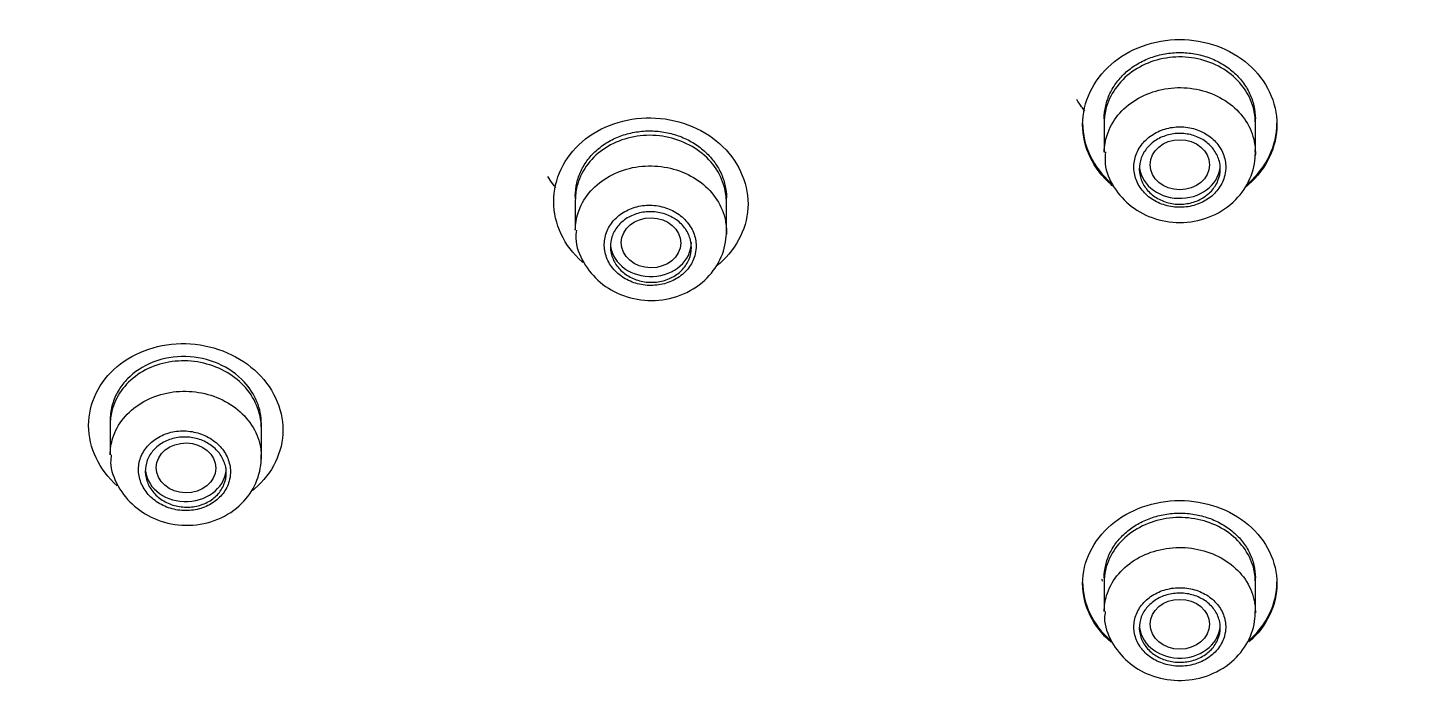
# Model space of a CAD drawing. Header units: millimetres. Extents: x -60 to 7633, y -2614 to 2146.
# Drawn here: x 2995.25 to 3021.08, y 1037.47 to 1049.75 of the extents above; entities that cross this region are included whole.
import ezdxf

# ---------------------------------------------------------------- set-up
doc = ezdxf.new("R2010")
doc.units = ezdxf.units.MM
doc.layers.get('0').update_dxf_attribs({"color": 250})

msp = doc.modelspace()

# ---------------------------------------------------------------- linework, layer by layer
at = {"linetype": 'Continuous'}
for p, q in [((3015.192, 1048.118), (3015.192, 1048.006)), ((3015.192, 1047.98), (3015.192, 1047.433)), ((3017.992, 1047.433), (3017.992, 1048.118)), ((3005.393, 1046.67), (3005.393, 1046.574)), ((3005.393, 1046.548), (3005.393, 1045.994)), ((3008.193, 1045.973), (3008.193, 1046.595)), ((2996.776, 1042.497), (2996.776, 1042.417)), ((2996.776, 1042.392), (2996.776, 1041.831)), ((2999.576, 1041.792), (2999.576, 1042.407)), ((3015.145, 1039.525), (3015.157, 1039.49)), ((3015.192, 1039.58), (3015.192, 1039.497)), ((3015.192, 1039.471), (3015.192, 1038.926)), ((3017.992, 1038.926), (3017.992, 1039.58))]:
    msp.add_line(p, q, dxfattribs=at)
msp.add_arc((3018.395, 1021.958), 50.255, 28.9618, 92.0559, dxfattribs=at)
for centre, major_axis, start_param, end_param in [((3016.595, 1030.007), (49.404, 0), 1.57086, 3.06067), ((3016.592, 1025.541), (-44.564, 0), 3.011959, 4.839189), ((3016.592, 1025.749), (-45.35, 0), 3.571695, 5.880205), ((3016.592, 1047.215), (-0.75, 0), 0.108835, 3.141593), ((3006.793, 1045.766), (0.75, 0), 3.247804, 6.283185), ((2998.176, 1041.593), (-0.75, 0), 0.103743, 3.141593), ((3016.592, 1038.693), (-0.75, 0), 0.104033, 3.141593)]:
    msp.add_ellipse(centre, major_axis=major_axis, ratio=0.838671, start_param=start_param, end_param=end_param, dxfattribs=at)
for centre, major_axis, ratio in [((3016.592, 1025.663), (44.7, 0), 0.838671), ((3016.592, 1047.21), (0.55, 0), 0.842929), ((3006.795, 1045.761), (0.55, -0.005), 0.841904), ((2998.18, 1041.589), (0.551, -0.008), 0.839348), ((3016.592, 1038.69), (0.55, 0), 0.84059)]:
    msp.add_ellipse(centre, major_axis=major_axis, ratio=ratio, dxfattribs=at)
for points, knots in [([(3065.832, 1033.336), (3065.639, 1035.32), (3065.276, 1037.303), (3064.037, 1041.845), (3063.046, 1044.349), (3060.497, 1049.18), (3058.919, 1051.528), (3055.31, 1055.87), (3053.277, 1057.882), (3048.739, 1061.576), (3046.231, 1063.254), (3040.961, 1066.14), (3038.174, 1067.371), (3029.332, 1070.39), (3022.973, 1071.438), (3016.592, 1071.439)], [0, 0, 0, 0, 0.096956, 0.096956, 0.225963, 0.225963, 0.354969, 0.354969, 0.483975, 0.483975, 0.612981, 0.612981, 0.741988, 0.741988, 1, 1, 1, 1]), ([(2967.248, 1032.419), (2967.326, 1034.007), (2967.512, 1035.589), (2968.184, 1039.181), (2968.747, 1041.198), (2970.942, 1047.068), (2973.065, 1050.731), (2978.62, 1057.541), (2981.921, 1060.523), (2987.65, 1064.368), (2989.686, 1065.538), (2993.905, 1067.597), (2996.102, 1068.495), (2998.388, 1069.259)], [0, 0, 0, 0, 0.099135, 0.099135, 0.22783, 0.22783, 0.48522, 0.48522, 0.74261, 0.74261, 0.871305, 0.871305, 1, 1, 1, 1]), ([(3016.592, 1068.809), (3013.403, 1068.811), (3010.21, 1068.551), (3004.003, 1067.534), (3000.954, 1066.773), (2995.053, 1064.766), (2992.259, 1063.542), (2986.979, 1060.662), (2984.467, 1058.984), (2979.918, 1055.293), (2977.875, 1053.286), (2974.252, 1048.947), (2972.668, 1046.597), (2970.105, 1041.765), (2969.103, 1039.262), (2967.672, 1034.076), (2967.252, 1031.411), (2967.033, 1026.064), (2967.232, 1023.408), (2968.226, 1018.171), (2969.034, 1015.561), (2970.843, 1011.408), (2971.688, 1009.795), (2972.658, 1008.226)], [0, 0, 0, 0, 0.093763, 0.093763, 0.187525, 0.187525, 0.281288, 0.281288, 0.37505, 0.37505, 0.468813, 0.468813, 0.562575, 0.562575, 0.656338, 0.656338, 0.7501, 0.7501, 0.843863, 0.843863, 0.937625, 0.937625, 1, 1, 1, 1]), ([(3058.813, 1005.68), (3058.864, 1005.751), (3058.915, 1005.822), (3060.6, 1008.164), (3061.989, 1010.596), (3064.149, 1015.564), (3064.943, 1018.121), (3065.949, 1023.386), (3066.152, 1026.074), (3065.93, 1031.416), (3065.514, 1034.046), (3064.092, 1039.223), (3063.074, 1041.779), (3060.499, 1046.623), (3058.929, 1048.947), (3055.276, 1053.318), (3053.228, 1055.327), (3048.694, 1058.997), (3046.178, 1060.674), (3040.87, 1063.563), (3038.079, 1064.784), (3032.218, 1066.772), (3029.133, 1067.536), (3022.932, 1068.547), (3019.786, 1068.807), (3016.592, 1068.809)], [0, 0, 0, 0, 0.002831, 0.002831, 0.093483, 0.093483, 0.184134, 0.184134, 0.274786, 0.274786, 0.365438, 0.365438, 0.45609, 0.45609, 0.546741, 0.546741, 0.637393, 0.637393, 0.728045, 0.728045, 0.818697, 0.818697, 0.909348, 0.909348, 1, 1, 1, 1]), ([(2977.69, 1001.667), (2976.389, 1003.044), (2975.188, 1004.494), (2972.439, 1008.313), (2971.07, 1010.712), (2968.886, 1015.716), (2968.074, 1018.335), (2967.073, 1023.59), (2966.872, 1026.255), (2967.089, 1031.621), (2967.509, 1034.295), (2968.943, 1039.501), (2969.947, 1042.013), (2972.517, 1046.864), (2974.105, 1049.222), (2977.74, 1053.578), (2979.789, 1055.592), (2984.354, 1059.298), (2986.874, 1060.982), (2992.079, 1063.822), (2994.778, 1065.015), (2997.623, 1066.002)], [0, 0, 0, 0, 0.068757, 0.068757, 0.172637, 0.172637, 0.276517, 0.276517, 0.380397, 0.380397, 0.484277, 0.484277, 0.588157, 0.588157, 0.692037, 0.692037, 0.795917, 0.795917, 0.899797, 0.899797, 1, 1, 1, 1]), ([(3005.346, 988.702), (3002.658, 989.275), (3000.07, 990.044), (2995.085, 991.959), (2992.668, 993.119), (2988.155, 995.769), (2986.061, 997.252), (2982.195, 1000.531), (2980.421, 1002.338), (2977.333, 1006.135), (2976, 1008.138), (2973.763, 1012.356), (2972.867, 1014.568), (2971.58, 1019.029), (2971.176, 1021.3), (2970.862, 1025.923), (2970.957, 1028.245), (2971.634, 1032.797), (2972.215, 1035.044), (2973.878, 1039.478), (2974.939, 1041.604), (2977.49, 1045.66), (2978.992, 1047.605), (2982.409, 1051.251), (2984.291, 1052.92), (2988.388, 1055.961), (2990.627, 1057.343), (2995.344, 1059.733), (2997.804, 1060.737), (3002.923, 1062.37), (3005.602, 1063.001), (3009.689, 1063.632), (3011.064, 1063.79), (3013.822, 1064.001), (3015.222, 1064.053), (3016.592, 1064.053)], [0, 0, 0, 0, 0.0625, 0.0625, 0.125, 0.125, 0.1875, 0.1875, 0.25, 0.25, 0.3125, 0.3125, 0.375, 0.375, 0.4375, 0.4375, 0.5, 0.5, 0.5625, 0.5625, 0.625, 0.625, 0.6875, 0.6875, 0.75, 0.75, 0.8125, 0.8125, 0.875, 0.875, 0.9375, 0.9375, 0.96875, 0.96875, 1, 1, 1, 1]), ([(3016.592, 1064.053), (3017.962, 1064.053), (3019.356, 1064.001), (3022.091, 1063.793), (3023.449, 1063.638), (3027.494, 1063.018), (3030.176, 1062.393), (3035.329, 1060.757), (3037.794, 1059.753), (3042.504, 1057.374), (3044.754, 1055.988), (3048.862, 1052.947), (3050.742, 1051.281), (3054.15, 1047.655), (3055.669, 1045.696), (3058.227, 1041.639), (3059.286, 1039.522), (3060.951, 1035.106), (3061.541, 1032.836), (3062.224, 1028.285), (3062.322, 1025.988), (3062.015, 1021.347), (3061.612, 1019.067), (3060.332, 1014.608), (3059.448, 1012.414), (3057.207, 1008.174), (3055.874, 1006.167), (3052.796, 1002.374), (3051.032, 1000.571), (3047.162, 997.28), (3045.073, 995.799), (3040.591, 993.159), (3038.18, 991.994), (3033.146, 990.053), (3030.526, 989.275), (3027.838, 988.702)], [0, 0, 0, 0, 0.03125, 0.03125, 0.0625, 0.0625, 0.125, 0.125, 0.1875, 0.1875, 0.25, 0.25, 0.3125, 0.3125, 0.375, 0.375, 0.4375, 0.4375, 0.5, 0.5, 0.5625, 0.5625, 0.625, 0.625, 0.6875, 0.6875, 0.75, 0.75, 0.8125, 0.8125, 0.875, 0.875, 0.9375, 0.9375, 1, 1, 1, 1]), ([(3016.592, 1063.798), (3011.072, 1063.799), (3005.746, 1062.982), (2995.475, 1059.741), (2990.651, 1057.302), (2984.526, 1052.771), (2982.651, 1051.113), (2979.244, 1047.49), (2977.745, 1045.556), (2975.2, 1041.522), (2974.142, 1039.409), (2972.48, 1034.997), (2971.899, 1032.762), (2971.219, 1028.233), (2971.122, 1025.923), (2971.429, 1021.321), (2971.828, 1019.061), (2973.104, 1014.621), (2973.993, 1012.42), (2976.217, 1008.22), (2977.541, 1006.226), (2980.611, 1002.447), (2982.376, 1000.648), (2986.221, 997.383), (2988.304, 995.907), (2992.795, 993.269), (2995.199, 992.115), (3000.159, 990.208), (3002.735, 989.443), (3005.41, 988.873)], [0, 0, 0, 0, 0.125, 0.125, 0.25, 0.25, 0.3125, 0.3125, 0.375, 0.375, 0.4375, 0.4375, 0.5, 0.5, 0.5625, 0.5625, 0.625, 0.625, 0.6875, 0.6875, 0.75, 0.75, 0.8125, 0.8125, 0.875, 0.875, 0.9375, 0.9375, 1, 1, 1, 1]), ([(3027.775, 988.873), (3030.448, 989.443), (3033.03, 990.209), (3038.014, 992.127), (3040.419, 993.285), (3044.88, 995.908), (3046.959, 997.38), (3050.812, 1000.651), (3052.569, 1002.442), (3055.634, 1006.214), (3056.961, 1008.209), (3059.194, 1012.425), (3060.075, 1014.608), (3061.352, 1019.042), (3061.754, 1021.309), (3062.063, 1025.926), (3061.967, 1028.211), (3061.291, 1032.738), (3060.704, 1034.996), (3059.051, 1039.39), (3057.999, 1041.496), (3055.456, 1045.533), (3053.947, 1047.481), (3050.558, 1051.089), (3048.688, 1052.747), (3044.604, 1055.773), (3042.365, 1057.152), (3037.681, 1059.519), (3035.23, 1060.518), (3030.104, 1062.146), (3027.436, 1062.768), (3022.071, 1063.59), (3019.351, 1063.799), (3016.592, 1063.798)], [0, 0, 0, 0, 0.0625, 0.0625, 0.125, 0.125, 0.1875, 0.1875, 0.25, 0.25, 0.3125, 0.3125, 0.375, 0.375, 0.4375, 0.4375, 0.5, 0.5, 0.5625, 0.5625, 0.625, 0.625, 0.6875, 0.6875, 0.75, 0.75, 0.8125, 0.8125, 0.875, 0.875, 0.9375, 0.9375, 1, 1, 1, 1]), ([(3014.792, 1047.953), (3014.792, 1048.369), (3014.987, 1048.777), (3015.651, 1049.36), (3016.121, 1049.532), (3017.061, 1049.532), (3017.529, 1049.364), (3018.201, 1048.774), (3018.392, 1048.365), (3018.393, 1047.543), (3018.199, 1047.133), (3017.845, 1046.823), (3017.823, 1046.804), (3017.8, 1046.786)], [0, 0, 0, 0, 0.197382, 0.197382, 0.394764, 0.394764, 0.592146, 0.592146, 0.789528, 0.789528, 0.98691, 0.98691, 1, 1, 1, 1]), ([(3015.219, 1048.3), (3015.237, 1048.378), (3015.264, 1048.456), (3015.334, 1048.605), (3015.377, 1048.675), (3015.478, 1048.809), (3015.537, 1048.872), (3015.666, 1048.985), (3015.737, 1049.036), (3015.89, 1049.126), (3015.971, 1049.164), (3016.14, 1049.226), (3016.228, 1049.249), (3016.409, 1049.281), (3016.5, 1049.289), (3016.683, 1049.289), (3016.776, 1049.281), (3016.955, 1049.25), (3017.043, 1049.226), (3017.212, 1049.165), (3017.294, 1049.126), (3017.446, 1049.037), (3017.517, 1048.986), (3017.648, 1048.872), (3017.706, 1048.81), (3017.807, 1048.677), (3017.851, 1048.605), (3017.921, 1048.457), (3017.947, 1048.38), (3017.983, 1048.223), (3017.992, 1048.142), (3017.992, 1048.062), (3017.992, 1048.061), (3017.992, 1048.061)], [0, 0, 0, 0, 0.066643, 0.066643, 0.133285, 0.133285, 0.199927, 0.199927, 0.266569, 0.266569, 0.333211, 0.333211, 0.399854, 0.399854, 0.466496, 0.466496, 0.533138, 0.533138, 0.59978, 0.59978, 0.666423, 0.666423, 0.733065, 0.733065, 0.799707, 0.799707, 0.866349, 0.866349, 0.932992, 0.932992, 0.999634, 0.999634, 1, 1, 1, 1]), ([(3017.992, 1047.979), (3017.992, 1048.074), (3017.98, 1048.17), (3017.955, 1048.262), (3017.919, 1048.396), (3017.856, 1048.526), (3017.771, 1048.642), (3017.686, 1048.758), (3017.577, 1048.863), (3017.453, 1048.947), (3017.329, 1049.032), (3017.187, 1049.099), (3017.039, 1049.143), (3016.89, 1049.187), (3016.731, 1049.209), (3016.575, 1049.207), (3016.418, 1049.205), (3016.26, 1049.18), (3016.113, 1049.133), (3015.966, 1049.086), (3015.827, 1049.016), (3015.706, 1048.929), (3015.585, 1048.842), (3015.479, 1048.736), (3015.398, 1048.619), (3015.316, 1048.502), (3015.256, 1048.371), (3015.224, 1048.237), (3015.203, 1048.152), (3015.192, 1048.066), (3015.192, 1047.98)], [0, 0, 0, 0, 0.074217, 0.074217, 0.074217, 0.181985, 0.181985, 0.181985, 0.28968, 0.28968, 0.28968, 0.397156, 0.397156, 0.397156, 0.504364, 0.504364, 0.504364, 0.611388, 0.611388, 0.611388, 0.71841, 0.71841, 0.71841, 0.825612, 0.825612, 0.825612, 0.933082, 0.933082, 0.933082, 1, 1, 1, 1]), ([(3015.193, 1047.446), (3015.194, 1047.552), (3015.212, 1047.659), (3015.245, 1047.76), (3015.288, 1047.89), (3015.357, 1048.016), (3015.447, 1048.126), (3015.537, 1048.237), (3015.651, 1048.335), (3015.779, 1048.414), (3015.906, 1048.492), (3016.051, 1048.553), (3016.202, 1048.591), (3016.352, 1048.628), (3016.512, 1048.644), (3016.669, 1048.637), (3016.825, 1048.63), (3016.982, 1048.599), (3017.127, 1048.547), (3017.271, 1048.496), (3017.408, 1048.422), (3017.524, 1048.333), (3017.641, 1048.243), (3017.742, 1048.134), (3017.818, 1048.016), (3017.893, 1047.898), (3017.947, 1047.767), (3017.973, 1047.634), (3017.989, 1047.551), (3017.995, 1047.466), (3017.991, 1047.381)], [0, 0, 0, 0, 0.083309, 0.083309, 0.083309, 0.189783, 0.189783, 0.189783, 0.296219, 0.296219, 0.296219, 0.402572, 0.402572, 0.402572, 0.508835, 0.508835, 0.508835, 0.615043, 0.615043, 0.615043, 0.721258, 0.721258, 0.721258, 0.82754, 0.82754, 0.82754, 0.933915, 0.933915, 0.933915, 1, 1, 1, 1]), ([(3014.831, 1048.21), (3014.811, 1048.233), (3014.792, 1048.257), (3014.742, 1048.325), (3014.711, 1048.37), (3014.683, 1048.416)], [0, 0, 0, 0, 0.357913, 0.357913, 1, 1, 1, 1]), ([(3004.993, 1046.527), (3004.993, 1046.942), (3005.188, 1047.347), (3005.852, 1047.921), (3006.323, 1048.085), (3007.263, 1048.072), (3007.73, 1047.898), (3008.402, 1047.302), (3008.593, 1046.892), (3008.593, 1046.073), (3008.399, 1045.666), (3008.047, 1045.363), (3008.026, 1045.345), (3008.004, 1045.329)], [0, 0, 0, 0, 0.197551, 0.197551, 0.395102, 0.395102, 0.592654, 0.592654, 0.790205, 0.790205, 0.987756, 0.987756, 1, 1, 1, 1]), ([(3014.792, 1047.98), (3014.792, 1047.564), (3014.987, 1047.158), (3015.322, 1046.865), (3015.325, 1046.863), (3015.329, 1046.86)], [0, 0, 0, 0, 0.990517, 0.990517, 1, 1, 1, 1]), ([(3017.823, 1046.832), (3017.837, 1046.844), (3017.852, 1046.856), (3018.201, 1047.161), (3018.392, 1047.569), (3018.392, 1047.979)], [0, 0, 0, 0, 0.039963, 0.039963, 1, 1, 1, 1]), ([(3008.193, 1046.512), (3008.193, 1046.607), (3008.18, 1046.703), (3008.155, 1046.795), (3008.119, 1046.929), (3008.056, 1047.06), (3007.971, 1047.176), (3007.886, 1047.293), (3007.777, 1047.398), (3007.653, 1047.484), (3007.529, 1047.57), (3007.387, 1047.639), (3007.238, 1047.685), (3007.089, 1047.731), (3006.93, 1047.755), (3006.773, 1047.755), (3006.617, 1047.755), (3006.458, 1047.731), (3006.311, 1047.686), (3006.164, 1047.641), (3006.025, 1047.573), (3005.904, 1047.488), (3005.783, 1047.403), (3005.678, 1047.298), (3005.597, 1047.182), (3005.516, 1047.066), (3005.456, 1046.936), (3005.424, 1046.803), (3005.403, 1046.72), (3005.393, 1046.634), (3005.393, 1046.548)], [0, 0, 0, 0, 0.074392, 0.074392, 0.074392, 0.182068, 0.182068, 0.182068, 0.289837, 0.289837, 0.289837, 0.397539, 0.397539, 0.397539, 0.505025, 0.505025, 0.505025, 0.612242, 0.612242, 0.612242, 0.719271, 0.719271, 0.719271, 0.826292, 0.826292, 0.826292, 0.933488, 0.933488, 0.933488, 1, 1, 1, 1]), ([(3005.628, 1047.307), (3005.679, 1047.373), (3005.738, 1047.435), (3005.867, 1047.546), (3005.938, 1047.596), (3006.091, 1047.684), (3006.173, 1047.721), (3006.341, 1047.78), (3006.43, 1047.802), (3006.611, 1047.831), (3006.702, 1047.838), (3006.884, 1047.835), (3006.977, 1047.826), (3007.157, 1047.792), (3007.244, 1047.768), (3007.414, 1047.704), (3007.495, 1047.665), (3007.647, 1047.574), (3007.718, 1047.522), (3007.848, 1047.407), (3007.906, 1047.344), (3008.007, 1047.21), (3008.051, 1047.138), (3008.121, 1046.989), (3008.148, 1046.913), (3008.184, 1046.756), (3008.193, 1046.675), (3008.193, 1046.595), (3008.193, 1046.595), (3008.193, 1046.595)], [0, 0, 0, 0, 0.076908, 0.076908, 0.153816, 0.153816, 0.230724, 0.230724, 0.307632, 0.307632, 0.38454, 0.38454, 0.461448, 0.461448, 0.538356, 0.538356, 0.615264, 0.615264, 0.692172, 0.692172, 0.76908, 0.76908, 0.845988, 0.845988, 0.922896, 0.922896, 0.999804, 0.999804, 1, 1, 1, 1]), ([(3015.352, 1046.813), (3015.341, 1046.822), (3015.331, 1046.831), (3014.987, 1047.13), (3014.792, 1047.537), (3014.792, 1047.953)], [0, 0, 0, 0, 0.030765, 0.030765, 1, 1, 1, 1]), ([(3017.443, 1047.133), (3017.447, 1047.216), (3017.434, 1047.302), (3017.407, 1047.382), (3017.379, 1047.463), (3017.335, 1047.54), (3017.278, 1047.607), (3017.221, 1047.675), (3017.151, 1047.735), (3017.071, 1047.782), (3016.993, 1047.829), (3016.903, 1047.865), (3016.811, 1047.887), (3016.719, 1047.908), (3016.622, 1047.916), (3016.527, 1047.91), (3016.433, 1047.903), (3016.338, 1047.882), (3016.251, 1047.849), (3016.164, 1047.816), (3016.083, 1047.769), (3016.013, 1047.712), (3015.944, 1047.655), (3015.884, 1047.587), (3015.84, 1047.514), (3015.795, 1047.44), (3015.765, 1047.358), (3015.751, 1047.275), (3015.737, 1047.193), (3015.739, 1047.106), (3015.757, 1047.024), (3015.775, 1046.942), (3015.809, 1046.861), (3015.857, 1046.789), (3015.906, 1046.716), (3015.969, 1046.65), (3016.042, 1046.596), (3016.115, 1046.542), (3016.199, 1046.498), (3016.288, 1046.469), (3016.377, 1046.439), (3016.473, 1046.422), (3016.568, 1046.42), (3016.663, 1046.417), (3016.76, 1046.429), (3016.85, 1046.454), (3016.941, 1046.48), (3017.027, 1046.519), (3017.103, 1046.569), (3017.179, 1046.618), (3017.246, 1046.68), (3017.299, 1046.749), (3017.352, 1046.819), (3017.392, 1046.897), (3017.416, 1046.977), (3017.431, 1047.028), (3017.44, 1047.08), (3017.443, 1047.133)], [0, 0, 0, 0, 0.054003, 0.054003, 0.054003, 0.108011, 0.108011, 0.108011, 0.161938, 0.161938, 0.161938, 0.215654, 0.215654, 0.215654, 0.269147, 0.269147, 0.269147, 0.322513, 0.322513, 0.322513, 0.375909, 0.375909, 0.375909, 0.429475, 0.429475, 0.429475, 0.483271, 0.483271, 0.483271, 0.53725, 0.53725, 0.53725, 0.591284, 0.591284, 0.591284, 0.64523, 0.64523, 0.64523, 0.698989, 0.698989, 0.698989, 0.752543, 0.752543, 0.752543, 0.80596, 0.80596, 0.80596, 0.85936, 0.85936, 0.85936, 0.912868, 0.912868, 0.912868, 0.966568, 0.966568, 0.966568, 1, 1, 1, 1]), ([(3017.342, 1047.133), (3017.342, 1047.059), (3017.328, 1046.984), (3017.3, 1046.915), (3017.272, 1046.846), (3017.23, 1046.78), (3017.177, 1046.722), (3017.125, 1046.665), (3017.06, 1046.615), (3016.988, 1046.576), (3016.917, 1046.537), (3016.837, 1046.508), (3016.755, 1046.493), (3016.673, 1046.477), (3016.587, 1046.473), (3016.504, 1046.481), (3016.421, 1046.49), (3016.338, 1046.511), (3016.263, 1046.543), (3016.188, 1046.575), (3016.118, 1046.619), (3016.059, 1046.671), (3016, 1046.723), (3015.95, 1046.785), (3015.915, 1046.851), (3015.879, 1046.918), (3015.855, 1046.99), (3015.846, 1047.063), (3015.837, 1047.137), (3015.843, 1047.212), (3015.862, 1047.284), (3015.882, 1047.355), (3015.915, 1047.425), (3015.961, 1047.487), (3016.006, 1047.549), (3016.065, 1047.605), (3016.131, 1047.65), (3016.197, 1047.696), (3016.273, 1047.732), (3016.353, 1047.755), (3016.433, 1047.779), (3016.518, 1047.79), (3016.602, 1047.789), (3016.685, 1047.788), (3016.77, 1047.775), (3016.849, 1047.75), (3016.928, 1047.725), (3017.002, 1047.687), (3017.067, 1047.641), (3017.132, 1047.594), (3017.189, 1047.537), (3017.232, 1047.475), (3017.276, 1047.412), (3017.308, 1047.342), (3017.326, 1047.27), (3017.337, 1047.225), (3017.342, 1047.179), (3017.342, 1047.133)], [0, 0, 0, 0, 0.053848, 0.053848, 0.053848, 0.107701, 0.107701, 0.107701, 0.161496, 0.161496, 0.161496, 0.21518, 0.21518, 0.21518, 0.268764, 0.268764, 0.268764, 0.322299, 0.322299, 0.322299, 0.375856, 0.375856, 0.375856, 0.429496, 0.429496, 0.429496, 0.483248, 0.483248, 0.483248, 0.537096, 0.537096, 0.537096, 0.59098, 0.59098, 0.59098, 0.644821, 0.644821, 0.644821, 0.698555, 0.698555, 0.698555, 0.752165, 0.752165, 0.752165, 0.805693, 0.805693, 0.805693, 0.859221, 0.859221, 0.859221, 0.912829, 0.912829, 0.912829, 0.96656, 0.96656, 0.96656, 1, 1, 1, 1]), ([(3015.217, 1047.446), (3015.21, 1047.367), (3015.192, 1047.151), (3015.358, 1046.772), (3015.681, 1046.413), (3016.137, 1046.178), (3016.666, 1046.11), (3017.201, 1046.23), (3017.639, 1046.528), (3017.917, 1046.934), (3017.995, 1047.281), (3017.992, 1047.453), (3017.991, 1047.488)], [0, 0, 0, 0, 0.052011, 0.163744, 0.275429, 0.390567, 0.510216, 0.633488, 0.758902, 0.86941, 0.97739, 1, 1, 1, 1]), ([(3005.393, 1046.629), (3005.393, 1046.629), (3005.393, 1046.63), (3005.393, 1046.63), (3005.393, 1046.711), (3005.402, 1046.79), (3005.437, 1046.946), (3005.464, 1047.024), (3005.535, 1047.171), (3005.577, 1047.241), (3005.628, 1047.307)], [0, 0, 0, 0, 0.001957, 0.001957, 0.001957, 0.334638, 0.334638, 0.667319, 0.667319, 1, 1, 1, 1]), ([(3005.031, 1046.785), (3005.012, 1046.807), (3004.994, 1046.83), (3004.944, 1046.898), (3004.913, 1046.944), (3004.884, 1046.992)], [0, 0, 0, 0, 0.342059, 0.342059, 1, 1, 1, 1]), ([(3005.393, 1045.999), (3005.394, 1046.107), (3005.411, 1046.215), (3005.445, 1046.318), (3005.487, 1046.448), (3005.556, 1046.573), (3005.646, 1046.683), (3005.735, 1046.792), (3005.849, 1046.89), (3005.976, 1046.968), (3006.103, 1047.045), (3006.248, 1047.105), (3006.398, 1047.142), (3006.548, 1047.179), (3006.708, 1047.194), (3006.865, 1047.185), (3007.021, 1047.177), (3007.178, 1047.146), (3007.323, 1047.094), (3007.468, 1047.042), (3007.605, 1046.967), (3007.722, 1046.877), (3007.839, 1046.787), (3007.94, 1046.678), (3008.016, 1046.56), (3008.092, 1046.441), (3008.146, 1046.31), (3008.173, 1046.177), (3008.189, 1046.094), (3008.196, 1046.009), (3008.192, 1045.924)], [0, 0, 0, 0, 0.084538, 0.084538, 0.084538, 0.190822, 0.190822, 0.190822, 0.297023, 0.297023, 0.297023, 0.403135, 0.403135, 0.403135, 0.509192, 0.509192, 0.509192, 0.615259, 0.615259, 0.615259, 0.721394, 0.721394, 0.721394, 0.827621, 0.827621, 0.827621, 0.933922, 0.933922, 0.933922, 1, 1, 1, 1]), ([(3005.532, 1045.399), (3005.528, 1045.402), (3005.524, 1045.406), (3005.188, 1045.703), (3004.993, 1046.111), (3004.993, 1046.527)], [0, 0, 0, 0, 0.011352, 0.011352, 1, 1, 1, 1]), ([(3007.631, 1045.673), (3007.635, 1045.756), (3007.622, 1045.841), (3007.594, 1045.922), (3007.566, 1046.002), (3007.521, 1046.079), (3007.465, 1046.147), (3007.408, 1046.215), (3007.337, 1046.276), (3007.257, 1046.324), (3007.178, 1046.372), (3007.088, 1046.409), (3006.996, 1046.431), (3006.904, 1046.454), (3006.806, 1046.463), (3006.711, 1046.457), (3006.616, 1046.452), (3006.521, 1046.432), (3006.434, 1046.399), (3006.348, 1046.367), (3006.266, 1046.321), (3006.197, 1046.265), (3006.128, 1046.209), (3006.069, 1046.141), (3006.025, 1046.069), (3005.982, 1045.995), (3005.951, 1045.914), (3005.938, 1045.832), (3005.924, 1045.75), (3005.927, 1045.664), (3005.945, 1045.582), (3005.963, 1045.5), (3005.998, 1045.419), (3006.046, 1045.347), (3006.095, 1045.274), (3006.158, 1045.207), (3006.232, 1045.153), (3006.305, 1045.098), (3006.389, 1045.053), (3006.479, 1045.022), (3006.568, 1044.992), (3006.665, 1044.974), (3006.76, 1044.971), (3006.855, 1044.968), (3006.952, 1044.979), (3007.043, 1045.003), (3007.133, 1045.027), (3007.22, 1045.066), (3007.295, 1045.115), (3007.371, 1045.164), (3007.437, 1045.225), (3007.49, 1045.294), (3007.542, 1045.362), (3007.582, 1045.439), (3007.605, 1045.519), (3007.62, 1045.569), (3007.628, 1045.621), (3007.631, 1045.673)], [0, 0, 0, 0, 0.054007, 0.054007, 0.054007, 0.108011, 0.108011, 0.108011, 0.162044, 0.162044, 0.162044, 0.215975, 0.215975, 0.215975, 0.269696, 0.269696, 0.269696, 0.323194, 0.323194, 0.323194, 0.376561, 0.376561, 0.376561, 0.429954, 0.429954, 0.429954, 0.483515, 0.483515, 0.483515, 0.537306, 0.537306, 0.537306, 0.591281, 0.591281, 0.591281, 0.645316, 0.645316, 0.645316, 0.699265, 0.699265, 0.699265, 0.753028, 0.753028, 0.753028, 0.806586, 0.806586, 0.806586, 0.860005, 0.860005, 0.860005, 0.913403, 0.913403, 0.913403, 0.966907, 0.966907, 0.966907, 1, 1, 1, 1]), ([(3007.543, 1045.674), (3007.543, 1045.601), (3007.529, 1045.527), (3007.501, 1045.458), (3007.473, 1045.389), (3007.431, 1045.324), (3007.378, 1045.267), (3007.326, 1045.211), (3007.261, 1045.162), (3007.19, 1045.124), (3007.119, 1045.086), (3007.039, 1045.058), (3006.958, 1045.043), (3006.876, 1045.028), (3006.79, 1045.025), (3006.707, 1045.035), (3006.623, 1045.044), (3006.541, 1045.066), (3006.465, 1045.099), (3006.39, 1045.132), (3006.32, 1045.176), (3006.261, 1045.229), (3006.202, 1045.282), (3006.152, 1045.344), (3006.116, 1045.411), (3006.08, 1045.477), (3006.056, 1045.55), (3006.047, 1045.623), (3006.038, 1045.696), (3006.044, 1045.772), (3006.063, 1045.843), (3006.082, 1045.914), (3006.116, 1045.984), (3006.162, 1046.045), (3006.207, 1046.106), (3006.265, 1046.161), (3006.331, 1046.206), (3006.397, 1046.25), (3006.473, 1046.285), (3006.553, 1046.307), (3006.632, 1046.33), (3006.717, 1046.34), (3006.801, 1046.338), (3006.885, 1046.337), (3006.969, 1046.322), (3007.048, 1046.296), (3007.127, 1046.27), (3007.202, 1046.232), (3007.267, 1046.185), (3007.332, 1046.138), (3007.389, 1046.081), (3007.433, 1046.018), (3007.476, 1045.954), (3007.509, 1045.884), (3007.526, 1045.812), (3007.537, 1045.767), (3007.543, 1045.72), (3007.543, 1045.674)], [0, 0, 0, 0, 0.053756, 0.053756, 0.053756, 0.107518, 0.107518, 0.107518, 0.161198, 0.161198, 0.161198, 0.21478, 0.21478, 0.21478, 0.268315, 0.268315, 0.268315, 0.321874, 0.321874, 0.321874, 0.375518, 0.375518, 0.375518, 0.429273, 0.429273, 0.429273, 0.483123, 0.483123, 0.483123, 0.537007, 0.537007, 0.537007, 0.590846, 0.590846, 0.590846, 0.644576, 0.644576, 0.644576, 0.698183, 0.698183, 0.698183, 0.75171, 0.75171, 0.75171, 0.805239, 0.805239, 0.805239, 0.85885, 0.85885, 0.85885, 0.912585, 0.912585, 0.912585, 0.966427, 0.966427, 0.966427, 1, 1, 1, 1]), ([(3005.415, 1045.999), (3005.407, 1045.941), (3005.384, 1045.745), (3005.533, 1045.378), (3005.838, 1045.006), (3006.284, 1044.752), (3006.81, 1044.661), (3007.351, 1044.758), (3007.801, 1045.036), (3008.096, 1045.429), (3008.193, 1045.788), (3008.192, 1045.974), (3008.192, 1046.025)], [0, 0, 0, 0, 0.037922, 0.149984, 0.262014, 0.37755, 0.497668, 0.621426, 0.747272, 0.857996, 0.966644, 1, 1, 1, 1]), ([(2996.376, 1042.375), (2996.376, 1042.788), (2996.571, 1043.188), (2997.236, 1043.749), (2997.707, 1043.906), (2998.646, 1043.881), (2999.113, 1043.704), (2999.784, 1043.105), (2999.976, 1042.697), (2999.976, 1041.884), (2999.781, 1041.482), (2999.431, 1041.186), (2999.413, 1041.171), (2999.394, 1041.157)], [0, 0, 0, 0, 0.197846, 0.197846, 0.395693, 0.395693, 0.593539, 0.593539, 0.791386, 0.791386, 0.989232, 0.989232, 1, 1, 1, 1]), ([(2999.576, 1042.408), (2999.582, 1042.68), (2999.381, 1043.149), (2998.796, 1043.557), (2998.173, 1043.696), (2997.554, 1043.588), (2997.146, 1043.319), (2996.927, 1043.039), (2996.816, 1042.799), (2996.777, 1042.603), (2996.777, 1042.493), (2996.777, 1042.474)], [0, 0, 0, 0, 0.216541, 0.3571789, 0.4980579, 0.642108, 0.7794887, 0.8433968, 0.9119276, 0.9850886, 1, 1, 1, 1]), ([(2999.576, 1042.325), (2999.576, 1042.419), (2999.563, 1042.514), (2999.538, 1042.606), (2999.502, 1042.739), (2999.439, 1042.869), (2999.354, 1042.985), (2999.269, 1043.102), (2999.161, 1043.208), (2999.037, 1043.294), (2998.913, 1043.381), (2998.771, 1043.451), (2998.622, 1043.498), (2998.473, 1043.545), (2998.313, 1043.571), (2998.156, 1043.573), (2997.999, 1043.575), (2997.841, 1043.553), (2997.693, 1043.51), (2997.546, 1043.467), (2997.407, 1043.401), (2997.286, 1043.318), (2997.165, 1043.234), (2997.06, 1043.131), (2996.979, 1043.017), (2996.898, 1042.903), (2996.839, 1042.775), (2996.806, 1042.643), (2996.786, 1042.561), (2996.776, 1042.476), (2996.776, 1042.392)], [0, 0, 0, 0, 0.074453, 0.074453, 0.074453, 0.181926, 0.181926, 0.181926, 0.289599, 0.289599, 0.289599, 0.397371, 0.397371, 0.397371, 0.505081, 0.505081, 0.505081, 0.612579, 0.612579, 0.612579, 0.719807, 0.719807, 0.719807, 0.826843, 0.826843, 0.826843, 0.933863, 0.933863, 0.933863, 1, 1, 1, 1]), ([(2996.776, 1041.833), (2996.776, 1041.939), (2996.793, 1042.044), (2996.825, 1042.145), (2996.866, 1042.274), (2996.934, 1042.398), (2997.022, 1042.507), (2997.111, 1042.617), (2997.224, 1042.714), (2997.35, 1042.791), (2997.476, 1042.868), (2997.621, 1042.928), (2997.77, 1042.964), (2997.92, 1043.001), (2998.08, 1043.016), (2998.236, 1043.007), (2998.393, 1042.999), (2998.55, 1042.968), (2998.696, 1042.916), (2998.841, 1042.864), (2998.979, 1042.79), (2999.097, 1042.7), (2999.215, 1042.61), (2999.317, 1042.502), (2999.394, 1042.384), (2999.471, 1042.266), (2999.526, 1042.136), (2999.554, 1042.003), (2999.571, 1041.92), (2999.578, 1041.836), (2999.575, 1041.752)], [0, 0, 0, 0, 0.083062, 0.083062, 0.083062, 0.189429, 0.189429, 0.189429, 0.295706, 0.295706, 0.295706, 0.40193, 0.40193, 0.40193, 0.508164, 0.508164, 0.508164, 0.614466, 0.614466, 0.614466, 0.720861, 0.720861, 0.720861, 0.827329, 0.827329, 0.827329, 0.93382, 0.93382, 0.93382, 1, 1, 1, 1]), ([(2996.904, 1041.258), (2996.903, 1041.258), (2996.903, 1041.258), (2996.571, 1041.554), (2996.376, 1041.962), (2996.376, 1042.375)], [0, 0, 0, 0, 0.000591, 0.000591, 1, 1, 1, 1]), ([(2999.003, 1041.491), (2999.006, 1041.574), (2998.993, 1041.658), (2998.964, 1041.738), (2998.936, 1041.818), (2998.891, 1041.894), (2998.834, 1041.962), (2998.776, 1042.03), (2998.705, 1042.09), (2998.625, 1042.138), (2998.546, 1042.186), (2998.456, 1042.223), (2998.363, 1042.246), (2998.27, 1042.269), (2998.172, 1042.279), (2998.077, 1042.274), (2997.981, 1042.269), (2997.886, 1042.25), (2997.8, 1042.218), (2997.713, 1042.186), (2997.632, 1042.14), (2997.563, 1042.085), (2997.495, 1042.03), (2997.436, 1041.963), (2997.393, 1041.891), (2997.35, 1041.819), (2997.321, 1041.739), (2997.308, 1041.657), (2997.295, 1041.576), (2997.298, 1041.491), (2997.317, 1041.41), (2997.336, 1041.328), (2997.372, 1041.248), (2997.421, 1041.176), (2997.47, 1041.104), (2997.533, 1041.037), (2997.607, 1040.982), (2997.68, 1040.927), (2997.766, 1040.882), (2997.855, 1040.851), (2997.945, 1040.82), (2998.042, 1040.802), (2998.138, 1040.798), (2998.233, 1040.795), (2998.33, 1040.805), (2998.421, 1040.829), (2998.511, 1040.853), (2998.598, 1040.891), (2998.673, 1040.94), (2998.748, 1040.988), (2998.815, 1041.049), (2998.866, 1041.116), (2998.918, 1041.184), (2998.957, 1041.261), (2998.979, 1041.34), (2998.993, 1041.389), (2999.001, 1041.44), (2999.003, 1041.491)], [0, 0, 0, 0, 0.053877, 0.053877, 0.053877, 0.107747, 0.107747, 0.107747, 0.161733, 0.161733, 0.161733, 0.215766, 0.215766, 0.215766, 0.269699, 0.269699, 0.269699, 0.323423, 0.323423, 0.323423, 0.376923, 0.376923, 0.376923, 0.430291, 0.430291, 0.430291, 0.483682, 0.483682, 0.483682, 0.53724, 0.53724, 0.53724, 0.591028, 0.591028, 0.591028, 0.645001, 0.645001, 0.645001, 0.699036, 0.699036, 0.699036, 0.752987, 0.752987, 0.752987, 0.806753, 0.806753, 0.806753, 0.860313, 0.860313, 0.860313, 0.913733, 0.913733, 0.913733, 0.967131, 0.967131, 0.967131, 1, 1, 1, 1]), ([(2998.926, 1041.494), (2998.926, 1041.421), (2998.911, 1041.348), (2998.884, 1041.28), (2998.856, 1041.212), (2998.814, 1041.148), (2998.762, 1041.092), (2998.709, 1041.037), (2998.645, 1040.988), (2998.574, 1040.951), (2998.503, 1040.915), (2998.423, 1040.888), (2998.342, 1040.874), (2998.26, 1040.86), (2998.174, 1040.857), (2998.091, 1040.868), (2998.007, 1040.878), (2997.925, 1040.9), (2997.849, 1040.934), (2997.774, 1040.967), (2997.703, 1041.012), (2997.644, 1041.065), (2997.585, 1041.118), (2997.535, 1041.181), (2997.499, 1041.247), (2997.463, 1041.314), (2997.439, 1041.387), (2997.43, 1041.459), (2997.421, 1041.532), (2997.427, 1041.607), (2997.446, 1041.678), (2997.465, 1041.748), (2997.499, 1041.816), (2997.544, 1041.877), (2997.589, 1041.937), (2997.647, 1041.991), (2997.713, 1042.034), (2997.779, 1042.077), (2997.855, 1042.111), (2997.934, 1042.132), (2998.014, 1042.154), (2998.099, 1042.164), (2998.182, 1042.161), (2998.266, 1042.158), (2998.351, 1042.143), (2998.43, 1042.117), (2998.509, 1042.09), (2998.584, 1042.052), (2998.649, 1042.004), (2998.714, 1041.957), (2998.771, 1041.899), (2998.815, 1041.836), (2998.859, 1041.773), (2998.891, 1041.702), (2998.909, 1041.631), (2998.92, 1041.586), (2998.926, 1041.54), (2998.926, 1041.494)], [0, 0, 0, 0, 0.053644, 0.053644, 0.053644, 0.107292, 0.107292, 0.107292, 0.160872, 0.160872, 0.160872, 0.214407, 0.214407, 0.214407, 0.267968, 0.267968, 0.267968, 0.321614, 0.321614, 0.321614, 0.375374, 0.375374, 0.375374, 0.429225, 0.429225, 0.429225, 0.483109, 0.483109, 0.483109, 0.536946, 0.536946, 0.536946, 0.590672, 0.590672, 0.590672, 0.644276, 0.644276, 0.644276, 0.697801, 0.697801, 0.697801, 0.751332, 0.751332, 0.751332, 0.804947, 0.804947, 0.804947, 0.858686, 0.858686, 0.858686, 0.91253, 0.91253, 0.91253, 0.966414, 0.966414, 0.966414, 1, 1, 1, 1]), ([(2996.796, 1041.833), (2996.789, 1041.781), (2996.766, 1041.591), (2996.908, 1041.231), (2997.207, 1040.856), (2997.649, 1040.595), (2998.175, 1040.493), (2998.719, 1040.581), (2999.174, 1040.851), (2999.473, 1041.238), (2999.574, 1041.595), (2999.575, 1041.781), (2999.575, 1041.833)], [0, 0, 0, 0, 0.034267, 0.145879, 0.257975, 0.374106, 0.495055, 0.619744, 0.746491, 0.857073, 0.965593, 1, 1, 1, 1]), ([(3014.792, 1039.445), (3014.792, 1039.851), (3014.987, 1040.249), (3015.652, 1040.818), (3016.122, 1040.984), (3017.061, 1040.985), (3017.529, 1040.821), (3018.201, 1040.246), (3018.392, 1039.847), (3018.393, 1039.045), (3018.2, 1038.645), (3017.871, 1038.362)], [0, 0, 0, 0, 0.200184, 0.200184, 0.400367, 0.400367, 0.600551, 0.600551, 0.800734, 0.800734, 1, 1, 1, 1]), ([(3015.219, 1039.786), (3015.237, 1039.863), (3015.264, 1039.939), (3015.334, 1040.084), (3015.377, 1040.153), (3015.479, 1040.283), (3015.538, 1040.344), (3015.667, 1040.455), (3015.737, 1040.505), (3015.89, 1040.592), (3015.972, 1040.629), (3016.14, 1040.689), (3016.229, 1040.712), (3016.409, 1040.743), (3016.5, 1040.751), (3016.683, 1040.751), (3016.776, 1040.743), (3016.955, 1040.712), (3017.043, 1040.69), (3017.212, 1040.63), (3017.294, 1040.592), (3017.446, 1040.505), (3017.517, 1040.456), (3017.647, 1040.344), (3017.705, 1040.284), (3017.807, 1040.154), (3017.851, 1040.084), (3017.921, 1039.939), (3017.947, 1039.864), (3017.983, 1039.711), (3017.992, 1039.632), (3017.992, 1039.553), (3017.992, 1039.553), (3017.992, 1039.553)], [0, 0, 0, 0, 0.066658, 0.066658, 0.133316, 0.133316, 0.199974, 0.199974, 0.266632, 0.266632, 0.33329, 0.33329, 0.399948, 0.399948, 0.466607, 0.466607, 0.533265, 0.533265, 0.599923, 0.599923, 0.666581, 0.666581, 0.733239, 0.733239, 0.799897, 0.799897, 0.866555, 0.866555, 0.933213, 0.933213, 0.999871, 0.999871, 1, 1, 1, 1]), ([(3017.992, 1039.47), (3017.992, 1039.563), (3017.98, 1039.657), (3017.955, 1039.747), (3017.919, 1039.877), (3017.856, 1040.004), (3017.771, 1040.117), (3017.687, 1040.23), (3017.578, 1040.332), (3017.455, 1040.415), (3017.331, 1040.497), (3017.189, 1040.563), (3017.041, 1040.606), (3016.893, 1040.649), (3016.733, 1040.67), (3016.577, 1040.669), (3016.42, 1040.667), (3016.262, 1040.643), (3016.114, 1040.597), (3015.967, 1040.551), (3015.827, 1040.483), (3015.706, 1040.398), (3015.585, 1040.313), (3015.479, 1040.209), (3015.397, 1040.095), (3015.316, 1039.981), (3015.256, 1039.853), (3015.223, 1039.722), (3015.203, 1039.639), (3015.192, 1039.555), (3015.192, 1039.471)], [0, 0, 0, 0, 0.074124, 0.074124, 0.074124, 0.181605, 0.181605, 0.181605, 0.289068, 0.289068, 0.289068, 0.396488, 0.396488, 0.396488, 0.503856, 0.503856, 0.503856, 0.611191, 0.611191, 0.611191, 0.718525, 0.718525, 0.718525, 0.825893, 0.825893, 0.825893, 0.933311, 0.933311, 0.933311, 1, 1, 1, 1]), ([(3015.192, 1038.925), (3015.193, 1039.025), (3015.207, 1039.125), (3015.236, 1039.221), (3015.275, 1039.35), (3015.341, 1039.475), (3015.428, 1039.586), (3015.515, 1039.696), (3015.626, 1039.796), (3015.751, 1039.876), (3015.877, 1039.956), (3016.02, 1040.018), (3016.169, 1040.058), (3016.319, 1040.099), (3016.478, 1040.118), (3016.635, 1040.113), (3016.791, 1040.109), (3016.949, 1040.082), (3017.096, 1040.035), (3017.242, 1039.987), (3017.38, 1039.917), (3017.5, 1039.831), (3017.619, 1039.745), (3017.722, 1039.64), (3017.801, 1039.525), (3017.88, 1039.41), (3017.937, 1039.282), (3017.967, 1039.152), (3017.986, 1039.07), (3017.994, 1038.986), (3017.992, 1038.903)], [0, 0, 0, 0, 0.07966, 0.07966, 0.07966, 0.18645, 0.18645, 0.18645, 0.293233, 0.293233, 0.293233, 0.399999, 0.399999, 0.399999, 0.506748, 0.506748, 0.506748, 0.613485, 0.613485, 0.613485, 0.720223, 0.720223, 0.720223, 0.826973, 0.826973, 0.826973, 0.933742, 0.933742, 0.933742, 1, 1, 1, 1]), ([(3017.857, 1038.377), (3017.86, 1038.379), (3017.862, 1038.381), (3018.201, 1038.67), (3018.392, 1039.069), (3018.392, 1039.471)], [0, 0, 0, 0, 0.007094, 0.007094, 1, 1, 1, 1]), ([(3017.443, 1038.626), (3017.445, 1038.708), (3017.43, 1038.791), (3017.4, 1038.868), (3017.371, 1038.945), (3017.325, 1039.02), (3017.267, 1039.084), (3017.209, 1039.149), (3017.137, 1039.206), (3017.057, 1039.25), (3016.977, 1039.295), (3016.887, 1039.328), (3016.794, 1039.347), (3016.702, 1039.367), (3016.604, 1039.373), (3016.51, 1039.365), (3016.415, 1039.357), (3016.321, 1039.335), (3016.234, 1039.301), (3016.148, 1039.266), (3016.067, 1039.219), (3015.999, 1039.162), (3015.931, 1039.105), (3015.873, 1039.038), (3015.831, 1038.965), (3015.788, 1038.892), (3015.76, 1038.812), (3015.748, 1038.731), (3015.736, 1038.65), (3015.741, 1038.566), (3015.761, 1038.487), (3015.781, 1038.407), (3015.817, 1038.329), (3015.867, 1038.26), (3015.917, 1038.19), (3015.982, 1038.127), (3016.056, 1038.076), (3016.13, 1038.024), (3016.215, 1037.983), (3016.305, 1037.956), (3016.394, 1037.928), (3016.491, 1037.913), (3016.586, 1037.913), (3016.681, 1037.912), (3016.777, 1037.925), (3016.868, 1037.952), (3016.958, 1037.978), (3017.043, 1038.018), (3017.118, 1038.068), (3017.193, 1038.119), (3017.259, 1038.181), (3017.31, 1038.249), (3017.361, 1038.318), (3017.399, 1038.395), (3017.421, 1038.474), (3017.434, 1038.524), (3017.442, 1038.575), (3017.443, 1038.626)], [0, 0, 0, 0, 0.053768, 0.053768, 0.053768, 0.107538, 0.107538, 0.107538, 0.161287, 0.161287, 0.161287, 0.21499, 0.21499, 0.21499, 0.268645, 0.268645, 0.268645, 0.322275, 0.322275, 0.322275, 0.375914, 0.375914, 0.375914, 0.429591, 0.429591, 0.429591, 0.483317, 0.483317, 0.483317, 0.537083, 0.537083, 0.537083, 0.59086, 0.59086, 0.59086, 0.644618, 0.644618, 0.644618, 0.698333, 0.698333, 0.698333, 0.752001, 0.752001, 0.752001, 0.805639, 0.805639, 0.805639, 0.859275, 0.859275, 0.859275, 0.912938, 0.912938, 0.912938, 0.966646, 0.966646, 0.966646, 1, 1, 1, 1]), ([(3017.342, 1038.626), (3017.342, 1038.554), (3017.328, 1038.481), (3017.3, 1038.414), (3017.272, 1038.346), (3017.23, 1038.281), (3017.178, 1038.225), (3017.125, 1038.169), (3017.061, 1038.12), (3016.989, 1038.082), (3016.918, 1038.044), (3016.838, 1038.016), (3016.756, 1038), (3016.675, 1037.985), (3016.588, 1037.981), (3016.505, 1037.989), (3016.422, 1037.998), (3016.339, 1038.018), (3016.263, 1038.05), (3016.188, 1038.081), (3016.118, 1038.124), (3016.059, 1038.175), (3016, 1038.226), (3015.95, 1038.287), (3015.914, 1038.351), (3015.879, 1038.416), (3015.855, 1038.487), (3015.846, 1038.559), (3015.837, 1038.63), (3015.843, 1038.704), (3015.862, 1038.774), (3015.882, 1038.843), (3015.915, 1038.911), (3015.961, 1038.972), (3016.006, 1039.032), (3016.064, 1039.087), (3016.13, 1039.131), (3016.196, 1039.176), (3016.272, 1039.211), (3016.352, 1039.234), (3016.431, 1039.257), (3016.517, 1039.268), (3016.601, 1039.267), (3016.684, 1039.267), (3016.769, 1039.253), (3016.848, 1039.229), (3016.927, 1039.204), (3017.002, 1039.168), (3017.067, 1039.122), (3017.132, 1039.077), (3017.189, 1039.021), (3017.232, 1038.96), (3017.276, 1038.899), (3017.308, 1038.83), (3017.326, 1038.76), (3017.337, 1038.716), (3017.342, 1038.671), (3017.342, 1038.626)], [0, 0, 0, 0, 0.053734, 0.053734, 0.053734, 0.107469, 0.107469, 0.107469, 0.161193, 0.161193, 0.161193, 0.214894, 0.214894, 0.214894, 0.268573, 0.268573, 0.268573, 0.322243, 0.322243, 0.322243, 0.375917, 0.375917, 0.375917, 0.429608, 0.429608, 0.429608, 0.483323, 0.483323, 0.483323, 0.537057, 0.537057, 0.537057, 0.590798, 0.590798, 0.590798, 0.644529, 0.644529, 0.644529, 0.698239, 0.698239, 0.698239, 0.751924, 0.751924, 0.751924, 0.805594, 0.805594, 0.805594, 0.859263, 0.859263, 0.859263, 0.912948, 0.912948, 0.912948, 0.966657, 0.966657, 0.966657, 1, 1, 1, 1]), ([(3015.211, 1038.925), (3015.205, 1038.881), (3015.179, 1038.698), (3015.317, 1038.346), (3015.609, 1037.977), (3016.042, 1037.72), (3016.56, 1037.619), (3017.102, 1037.7), (3017.563, 1037.963), (3017.874, 1038.344), (3017.987, 1038.704), (3017.991, 1038.893), (3017.992, 1038.951)], [0, 0, 0, 0, 0.02933, 0.141884, 0.253221, 0.368133, 0.488263, 0.612834, 0.740301, 0.852754, 0.962043, 1, 1, 1, 1])]:
    msp.add_open_spline(points, degree=3, knots=knots, dxfattribs=at)
for points in [[(3015.192, 1048.061), (3015.192, 1048.142), (3015.201, 1048.222), (3015.219, 1048.3)], [(3015.192, 1039.553), (3015.192, 1039.632), (3015.201, 1039.71), (3015.219, 1039.786)], [(3014.792, 1039.472), (3014.792, 1039.071), (3014.982, 1038.678), (3015.306, 1038.395)], [(3015.318, 1038.358), (3014.987, 1038.642), (3014.792, 1039.039), (3014.792, 1039.445)]]:
    msp.add_open_spline(points, degree=3, dxfattribs=at)

doc.saveas('drawing.dxf')
